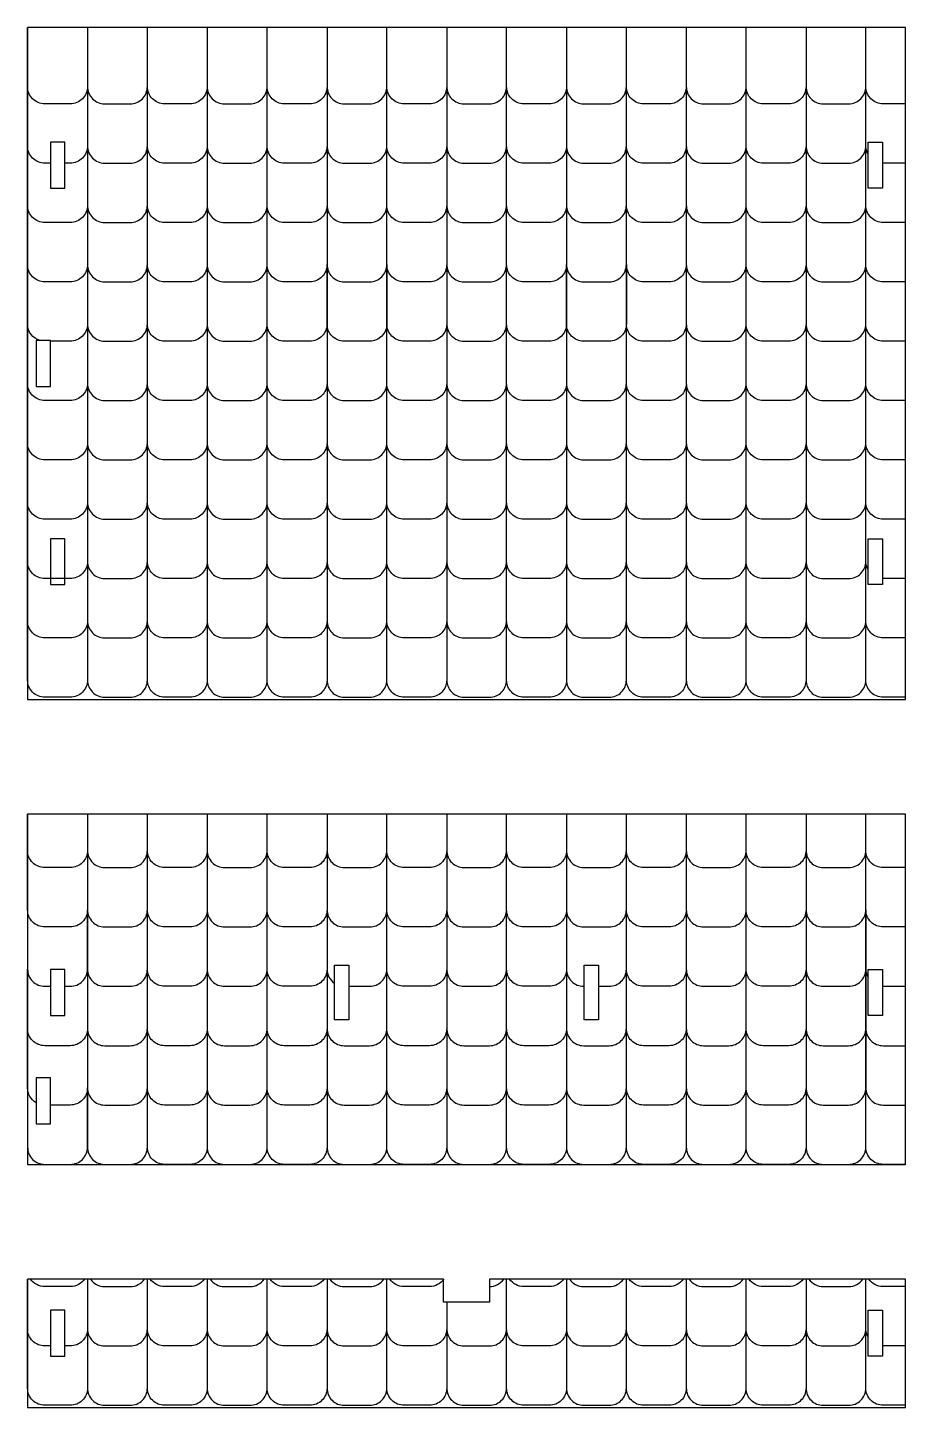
# Model space of a CAD drawing. Extents: x 54.9 to 151.6, y 1985.7 to 2067.1.
# Drawn here: x 118.84 to 134.14, y 2043.03 to 2067.09 of the extents above; entities that cross this region are included whole.
import ezdxf

# ---------------------------------------------------------------- set-up
doc = ezdxf.new("R2010")
doc.units = 0
doc.header["$MEASUREMENT"] = 0
doc.layers.add('LAYER1', color=18, linetype='CONTINUOUS')

msp = doc.modelspace()

# ---------------------------------------------------------------- linework, layer by layer
at = {"layer": 'LAYER1'}
for points in [[(119.879, 2067.091), (119.879, 2066.062, -0.414214), (119.579, 2065.762), (119.135, 2065.762, -0.414214), (118.835, 2066.062), (118.835, 2067.091)], [(119.879, 2067.091), (119.879, 2066.062, 0.414214), (120.179, 2065.762), (120.623, 2065.762, 0.414214), (120.923, 2066.062), (120.923, 2067.091)], [(121.966, 2067.091), (121.966, 2066.062, -0.414214), (121.666, 2065.762), (121.223, 2065.762, -0.414214), (120.923, 2066.062), (120.923, 2067.091)], [(121.966, 2067.091), (121.966, 2066.062, 0.414214), (122.266, 2065.762), (122.71, 2065.762, 0.414214), (123.01, 2066.062), (123.01, 2067.091)], [(124.054, 2067.091), (124.054, 2066.062, -0.414214), (123.754, 2065.762), (123.31, 2065.762, -0.414214), (123.01, 2066.062), (123.01, 2067.091)], [(124.054, 2067.091), (124.054, 2066.062, 0.414214), (124.354, 2065.762), (124.797, 2065.762, 0.414214), (125.097, 2066.062), (125.097, 2067.091)], [(126.141, 2067.091), (126.141, 2066.062, -0.414214), (125.841, 2065.762), (125.397, 2065.762, -0.414214), (125.097, 2066.062), (125.097, 2067.091)], [(126.141, 2067.091), (126.141, 2066.062, 0.414214), (126.441, 2065.762), (126.885, 2065.762, 0.414214), (127.185, 2066.062), (127.185, 2067.091)], [(128.228, 2067.091), (128.228, 2066.062, -0.414214), (127.928, 2065.762), (127.485, 2065.762, -0.414214), (127.185, 2066.062), (127.185, 2067.091)], [(128.228, 2067.091), (128.228, 2066.062, 0.414214), (128.528, 2065.762), (128.972, 2065.762, 0.414214), (129.272, 2066.062), (129.272, 2067.091)], [(130.316, 2067.091), (130.316, 2066.062, -0.414214), (130.016, 2065.762), (129.572, 2065.762, -0.414214), (129.272, 2066.062), (129.272, 2067.091)], [(130.316, 2067.091), (130.316, 2066.062, 0.414214), (130.616, 2065.762), (131.059, 2065.762, 0.414214), (131.359, 2066.062), (131.359, 2067.091)], [(132.403, 2067.091), (132.403, 2066.062, -0.414214), (132.103, 2065.762), (131.659, 2065.762, -0.414214), (131.359, 2066.062), (131.359, 2067.091)], [(132.403, 2067.091), (132.403, 2066.062, 0.414214), (132.703, 2065.762), (133.146, 2065.762, 0.414214), (133.446, 2066.062), (133.446, 2067.091)], [(134.135, 2065.762), (133.746, 2065.762, -0.414214), (133.446, 2066.062), (133.446, 2067.091)], [(119.235, 2064.727), (119.135, 2064.727, -0.414214), (118.835, 2065.027), (118.835, 2066.062)], [(119.879, 2066.062), (119.879, 2065.027, -0.414214), (119.579, 2064.727), (119.485, 2064.727)], [(119.879, 2066.062), (119.879, 2065.027, 0.414214), (120.179, 2064.727), (120.623, 2064.727, 0.414214), (120.923, 2065.027), (120.923, 2066.062)], [(121.966, 2066.062), (121.966, 2065.027, -0.414214), (121.666, 2064.727), (121.223, 2064.727, -0.414214), (120.923, 2065.027), (120.923, 2066.062)], [(121.966, 2066.062), (121.966, 2065.027, 0.414214), (122.266, 2064.727), (122.71, 2064.727, 0.414214), (123.01, 2065.027), (123.01, 2066.062)], [(124.054, 2066.062), (124.054, 2065.027, -0.414214), (123.754, 2064.727), (123.31, 2064.727, -0.414214), (123.01, 2065.027), (123.01, 2066.062)], [(124.054, 2066.062), (124.054, 2065.027, 0.414214), (124.354, 2064.727), (124.797, 2064.727, 0.414214), (125.097, 2065.027), (125.097, 2066.062)], [(126.141, 2066.062), (126.141, 2065.027, -0.414214), (125.841, 2064.727), (125.397, 2064.727, -0.414214), (125.097, 2065.027), (125.097, 2066.062)], [(126.141, 2066.062), (126.141, 2065.027, 0.414214), (126.441, 2064.727), (126.885, 2064.727, 0.414214), (127.185, 2065.027), (127.185, 2066.062)], [(128.228, 2066.062), (128.228, 2065.027, -0.414214), (127.928, 2064.727), (127.485, 2064.727, -0.414214), (127.185, 2065.027), (127.185, 2066.062)], [(128.228, 2066.062), (128.228, 2065.027, 0.414214), (128.528, 2064.727), (128.972, 2064.727, 0.414214), (129.272, 2065.027), (129.272, 2066.062)], [(130.316, 2066.062), (130.316, 2065.027, -0.414214), (130.016, 2064.727), (129.572, 2064.727, -0.414214), (129.272, 2065.027), (129.272, 2066.062)], [(130.316, 2066.062), (130.316, 2065.027, 0.414214), (130.616, 2064.727), (131.059, 2064.727, 0.414214), (131.359, 2065.027), (131.359, 2066.062)], [(132.403, 2066.062), (132.403, 2065.027, -0.414214), (132.103, 2064.727), (131.659, 2064.727, -0.414214), (131.359, 2065.027), (131.359, 2066.062)], [(132.403, 2066.062), (132.403, 2065.027, 0.414214), (132.703, 2064.727), (133.146, 2064.727, 0.414214), (133.446, 2065.027), (133.446, 2066.062)], [(133.485, 2064.879, -0.129526), (133.446, 2065.027), (133.446, 2066.062)], [(119.879, 2065.027), (119.879, 2063.992, -0.414214), (119.579, 2063.692), (119.135, 2063.692, -0.414214), (118.835, 2063.992), (118.835, 2065.027)], [(119.879, 2065.027), (119.879, 2063.992, 0.414214), (120.179, 2063.692), (120.623, 2063.692, 0.414214), (120.923, 2063.992), (120.923, 2065.027)], [(121.966, 2065.027), (121.966, 2063.992, -0.414214), (121.666, 2063.692), (121.223, 2063.692, -0.414214), (120.923, 2063.992), (120.923, 2065.027)], [(121.966, 2065.027), (121.966, 2063.992, 0.414214), (122.266, 2063.692), (122.71, 2063.692, 0.414214), (123.01, 2063.992), (123.01, 2065.027)], [(124.054, 2065.027), (124.054, 2063.992, -0.414214), (123.754, 2063.692), (123.31, 2063.692, -0.414214), (123.01, 2063.992), (123.01, 2065.027)], [(124.054, 2065.027), (124.054, 2063.992, 0.414214), (124.354, 2063.692), (124.797, 2063.692, 0.414214), (125.097, 2063.992), (125.097, 2065.027)], [(126.141, 2065.027), (126.141, 2063.992, -0.414214), (125.841, 2063.692), (125.397, 2063.692, -0.414214), (125.097, 2063.992), (125.097, 2065.027)], [(126.141, 2065.027), (126.141, 2063.992, 0.414214), (126.441, 2063.692), (126.885, 2063.692, 0.414214), (127.185, 2063.992), (127.185, 2065.027)], [(128.228, 2065.027), (128.228, 2063.992, -0.414214), (127.928, 2063.692), (127.485, 2063.692, -0.414214), (127.185, 2063.992), (127.185, 2065.027)], [(128.228, 2065.027), (128.228, 2063.992, 0.414214), (128.528, 2063.692), (128.972, 2063.692, 0.414214), (129.272, 2063.992), (129.272, 2065.027)], [(130.316, 2065.027), (130.316, 2063.992, -0.414214), (130.016, 2063.692), (129.572, 2063.692, -0.414214), (129.272, 2063.992), (129.272, 2065.027)], [(130.316, 2065.027), (130.316, 2063.992, 0.414214), (130.616, 2063.692), (131.059, 2063.692, 0.414214), (131.359, 2063.992), (131.359, 2065.027)], [(132.403, 2065.027), (132.403, 2063.992, -0.414214), (132.103, 2063.692), (131.659, 2063.692, -0.414214), (131.359, 2063.992), (131.359, 2065.027)], [(132.403, 2065.027), (132.403, 2063.992, 0.414214), (132.703, 2063.692), (133.146, 2063.692, 0.414214), (133.446, 2063.992), (133.446, 2065.027)], [(134.135, 2063.692), (133.746, 2063.692, -0.414214), (133.446, 2063.992), (133.446, 2065.027)], [(134.135, 2064.727), (133.746, 2064.727, -0.009213), (133.735, 2064.727)], [(119.879, 2063.992), (119.879, 2062.957, -0.414214), (119.579, 2062.657), (119.135, 2062.657, -0.414214), (118.835, 2062.957), (118.835, 2063.992)], [(119.879, 2063.992), (119.879, 2062.957, 0.414214), (120.179, 2062.657), (120.623, 2062.657, 0.414214), (120.923, 2062.957), (120.923, 2063.992)], [(121.966, 2063.992), (121.966, 2062.957, -0.414214), (121.666, 2062.657), (121.223, 2062.657, -0.414214), (120.923, 2062.957), (120.923, 2063.992)], [(121.966, 2063.992), (121.966, 2062.957, 0.414214), (122.266, 2062.657), (122.71, 2062.657, 0.414214), (123.01, 2062.957), (123.01, 2063.992)], [(124.054, 2063.992), (124.054, 2062.957, -0.414214), (123.754, 2062.657), (123.31, 2062.657, -0.414214), (123.01, 2062.957), (123.01, 2063.992)], [(124.054, 2063.992), (124.054, 2062.957, 0.414214), (124.354, 2062.657), (124.797, 2062.657, 0.414214), (125.097, 2062.957), (125.097, 2063.992)], [(126.141, 2063.992), (126.141, 2062.957, -0.414214), (125.841, 2062.657), (125.397, 2062.657, -0.414214), (125.097, 2062.957), (125.097, 2063.992)], [(126.141, 2063.992), (126.141, 2062.957, 0.414214), (126.441, 2062.657), (126.885, 2062.657, 0.414214), (127.185, 2062.957), (127.185, 2063.992)], [(128.228, 2063.992), (128.228, 2062.957, -0.414214), (127.928, 2062.657), (127.485, 2062.657, -0.414214), (127.185, 2062.957), (127.185, 2063.992)], [(128.228, 2063.992), (128.228, 2062.957, 0.414214), (128.528, 2062.657), (128.972, 2062.657, 0.414214), (129.272, 2062.957), (129.272, 2063.992)], [(130.316, 2063.992), (130.316, 2062.957, -0.414214), (130.016, 2062.657), (129.572, 2062.657, -0.414214), (129.272, 2062.957), (129.272, 2063.992)], [(130.316, 2063.992), (130.316, 2062.957, 0.414214), (130.616, 2062.657), (131.059, 2062.657, 0.414214), (131.359, 2062.957), (131.359, 2063.992)], [(132.403, 2063.992), (132.403, 2062.957, -0.414214), (132.103, 2062.657), (131.659, 2062.657, -0.414214), (131.359, 2062.957), (131.359, 2063.992)], [(132.403, 2063.992), (132.403, 2062.957, 0.414214), (132.703, 2062.657), (133.146, 2062.657, 0.414214), (133.446, 2062.957), (133.446, 2063.992)], [(134.135, 2062.657), (133.746, 2062.657, -0.414214), (133.446, 2062.957), (133.446, 2063.992)], [(119.053, 2061.633, -0.335351), (118.835, 2061.922), (118.835, 2062.957)], [(119.879, 2062.957), (119.879, 2061.922, -0.414214), (119.579, 2061.622), (119.235, 2061.622)], [(119.879, 2062.957), (119.879, 2061.922, 0.414214), (120.179, 2061.622), (120.623, 2061.622, 0.414214), (120.923, 2061.922), (120.923, 2062.957)], [(121.966, 2062.957), (121.966, 2061.922, -0.414214), (121.666, 2061.622), (121.223, 2061.622, -0.414214), (120.923, 2061.922), (120.923, 2062.957)], [(121.966, 2062.957), (121.966, 2061.922, 0.414214), (122.266, 2061.622), (122.71, 2061.622, 0.414214), (123.01, 2061.922), (123.01, 2062.957)], [(124.054, 2062.957), (124.054, 2061.922, -0.414214), (123.754, 2061.622), (123.31, 2061.622, -0.414214), (123.01, 2061.922), (123.01, 2062.957)], [(125.097, 2062.957), (125.097, 2061.922, -0.414214), (124.797, 2061.622), (124.354, 2061.622, -0.414214), (124.054, 2061.922), (124.054, 2062.957)], [(126.141, 2062.957), (126.141, 2061.922, -0.414214), (125.841, 2061.622), (125.397, 2061.622, -0.414214), (125.097, 2061.922), (125.097, 2062.957)], [(126.141, 2062.957), (126.141, 2061.922, 0.414214), (126.441, 2061.622), (126.885, 2061.622, 0.414214), (127.185, 2061.922), (127.185, 2062.957)], [(128.228, 2062.957), (128.228, 2061.922, -0.414214), (127.928, 2061.622), (127.485, 2061.622, -0.414214), (127.185, 2061.922), (127.185, 2062.957)], [(129.272, 2062.957), (129.272, 2061.922, -0.414214), (128.972, 2061.622), (128.528, 2061.622, -0.414214), (128.228, 2061.922), (128.228, 2062.957)], [(130.316, 2062.957), (130.316, 2061.922, -0.414214), (130.016, 2061.622), (129.572, 2061.622, -0.414214), (129.272, 2061.922), (129.272, 2062.957)], [(130.316, 2062.957), (130.316, 2061.922, 0.414214), (130.616, 2061.622), (131.059, 2061.622, 0.414214), (131.359, 2061.922), (131.359, 2062.957)], [(132.403, 2062.957), (132.403, 2061.922, -0.414214), (132.103, 2061.622), (131.659, 2061.622, -0.414214), (131.359, 2061.922), (131.359, 2062.957)], [(132.403, 2062.957), (132.403, 2061.922, 0.414214), (132.703, 2061.622), (133.146, 2061.622, 0.414214), (133.446, 2061.922), (133.446, 2062.957)], [(134.135, 2061.622), (133.746, 2061.622, -0.414214), (133.446, 2061.922), (133.446, 2062.957)], [(119.879, 2061.922), (119.879, 2060.887, -0.414214), (119.579, 2060.587), (119.135, 2060.587, -0.414214), (118.835, 2060.887), (118.835, 2061.922)], [(119.879, 2061.922), (119.879, 2060.887, 0.414214), (120.179, 2060.587), (120.623, 2060.587, 0.414214), (120.923, 2060.887), (120.923, 2061.922)], [(121.966, 2061.922), (121.966, 2060.887, -0.414214), (121.666, 2060.587), (121.223, 2060.587, -0.414214), (120.923, 2060.887), (120.923, 2061.922)], [(121.966, 2061.922), (121.966, 2060.887, 0.414214), (122.266, 2060.587), (122.71, 2060.587, 0.414214), (123.01, 2060.887), (123.01, 2061.922)], [(124.054, 2061.922), (124.054, 2060.887, -0.414214), (123.754, 2060.587), (123.31, 2060.587, -0.414214), (123.01, 2060.887), (123.01, 2061.922)], [(124.054, 2061.922), (124.054, 2060.887, 0.414214), (124.354, 2060.587), (124.797, 2060.587, 0.414214), (125.097, 2060.887), (125.097, 2061.922)], [(126.141, 2061.922), (126.141, 2060.887, -0.414214), (125.841, 2060.587), (125.397, 2060.587, -0.414214), (125.097, 2060.887), (125.097, 2061.922)], [(126.141, 2061.922), (126.141, 2060.887, 0.414214), (126.441, 2060.587), (126.885, 2060.587, 0.414214), (127.185, 2060.887), (127.185, 2061.922)], [(128.228, 2061.922), (128.228, 2060.887, -0.414214), (127.928, 2060.587), (127.485, 2060.587, -0.414214), (127.185, 2060.887), (127.185, 2061.922)], [(128.228, 2061.922), (128.228, 2060.887, 0.414214), (128.528, 2060.587), (128.972, 2060.587, 0.414214), (129.272, 2060.887), (129.272, 2061.922)], [(130.316, 2061.922), (130.316, 2060.887, -0.414214), (130.016, 2060.587), (129.572, 2060.587, -0.414214), (129.272, 2060.887), (129.272, 2061.922)], [(130.316, 2061.922), (130.316, 2060.887, 0.414214), (130.616, 2060.587), (131.059, 2060.587, 0.414214), (131.359, 2060.887), (131.359, 2061.922)], [(132.403, 2061.922), (132.403, 2060.887, -0.414214), (132.103, 2060.587), (131.659, 2060.587, -0.414214), (131.359, 2060.887), (131.359, 2061.922)], [(132.403, 2061.922), (132.403, 2060.887, 0.414214), (132.703, 2060.587), (133.146, 2060.587, 0.414214), (133.446, 2060.887), (133.446, 2061.922)], [(134.135, 2060.587), (133.746, 2060.587, -0.414214), (133.446, 2060.887), (133.446, 2061.922)], [(119.879, 2060.887), (119.879, 2059.852, -0.414214), (119.579, 2059.552), (119.135, 2059.552, -0.414214), (118.835, 2059.852), (118.835, 2060.887)], [(119.879, 2060.887), (119.879, 2059.852, 0.414214), (120.179, 2059.552), (120.623, 2059.552, 0.414214), (120.923, 2059.852), (120.923, 2060.887)], [(121.966, 2060.887), (121.966, 2059.852, -0.414214), (121.666, 2059.552), (121.223, 2059.552, -0.414214), (120.923, 2059.852), (120.923, 2060.887)], [(121.966, 2060.887), (121.966, 2059.852, 0.414214), (122.266, 2059.552), (122.71, 2059.552, 0.414214), (123.01, 2059.852), (123.01, 2060.887)], [(124.054, 2060.887), (124.054, 2059.852, -0.414214), (123.754, 2059.552), (123.31, 2059.552, -0.414214), (123.01, 2059.852), (123.01, 2060.887)], [(124.054, 2060.887), (124.054, 2059.852, 0.414214), (124.354, 2059.552), (124.797, 2059.552, 0.414214), (125.097, 2059.852), (125.097, 2060.887)], [(126.141, 2060.887), (126.141, 2059.852, -0.414214), (125.841, 2059.552), (125.397, 2059.552, -0.414214), (125.097, 2059.852), (125.097, 2060.887)], [(126.141, 2060.887), (126.141, 2059.852, 0.414214), (126.441, 2059.552), (126.885, 2059.552, 0.414214), (127.185, 2059.852), (127.185, 2060.887)], [(128.228, 2060.887), (128.228, 2059.852, -0.414214), (127.928, 2059.552), (127.485, 2059.552, -0.414214), (127.185, 2059.852), (127.185, 2060.887)], [(128.228, 2060.887), (128.228, 2059.852, 0.414214), (128.528, 2059.552), (128.972, 2059.552, 0.414214), (129.272, 2059.852), (129.272, 2060.887)], [(130.316, 2060.887), (130.316, 2059.852, -0.414214), (130.016, 2059.552), (129.572, 2059.552, -0.414214), (129.272, 2059.852), (129.272, 2060.887)], [(130.316, 2060.887), (130.316, 2059.852, 0.414214), (130.616, 2059.552), (131.059, 2059.552, 0.414214), (131.359, 2059.852), (131.359, 2060.887)], [(132.403, 2060.887), (132.403, 2059.852, -0.414214), (132.103, 2059.552), (131.659, 2059.552, -0.414214), (131.359, 2059.852), (131.359, 2060.887)], [(132.403, 2060.887), (132.403, 2059.852, 0.414214), (132.703, 2059.552), (133.146, 2059.552, 0.414214), (133.446, 2059.852), (133.446, 2060.887)], [(134.135, 2059.552), (133.746, 2059.552, -0.414214), (133.446, 2059.852), (133.446, 2060.887)], [(119.879, 2059.852), (119.879, 2058.817, -0.414214), (119.579, 2058.517), (119.135, 2058.517, -0.414214), (118.835, 2058.817), (118.835, 2059.852)], [(119.879, 2059.852), (119.879, 2058.817, 0.414214), (120.179, 2058.517), (120.623, 2058.517, 0.414214), (120.923, 2058.817), (120.923, 2059.852)], [(121.966, 2059.852), (121.966, 2058.817, -0.414214), (121.666, 2058.517), (121.223, 2058.517, -0.414214), (120.923, 2058.817), (120.923, 2059.852)], [(121.966, 2059.852), (121.966, 2058.817, 0.414214), (122.266, 2058.517), (122.71, 2058.517, 0.414214), (123.01, 2058.817), (123.01, 2059.852)], [(124.054, 2059.852), (124.054, 2058.817, -0.414214), (123.754, 2058.517), (123.31, 2058.517, -0.414214), (123.01, 2058.817), (123.01, 2059.852)], [(124.054, 2059.852), (124.054, 2058.817, 0.414214), (124.354, 2058.517), (124.797, 2058.517, 0.414214), (125.097, 2058.817), (125.097, 2059.852)], [(126.141, 2059.852), (126.141, 2058.817, -0.414214), (125.841, 2058.517), (125.397, 2058.517, -0.414214), (125.097, 2058.817), (125.097, 2059.852)], [(126.141, 2059.852), (126.141, 2058.817, 0.414214), (126.441, 2058.517), (126.885, 2058.517, 0.414214), (127.185, 2058.817), (127.185, 2059.852)], [(128.228, 2059.852), (128.228, 2058.817, -0.414214), (127.928, 2058.517), (127.485, 2058.517, -0.414214), (127.185, 2058.817), (127.185, 2059.852)], [(128.228, 2059.852), (128.228, 2058.817, 0.414214), (128.528, 2058.517), (128.972, 2058.517, 0.414214), (129.272, 2058.817), (129.272, 2059.852)], [(130.316, 2059.852), (130.316, 2058.817, -0.414214), (130.016, 2058.517), (129.572, 2058.517, -0.414214), (129.272, 2058.817), (129.272, 2059.852)], [(130.316, 2059.852), (130.316, 2058.817, 0.414214), (130.616, 2058.517), (131.059, 2058.517, 0.414214), (131.359, 2058.817), (131.359, 2059.852)], [(132.403, 2059.852), (132.403, 2058.817, -0.414214), (132.103, 2058.517), (131.659, 2058.517, -0.414214), (131.359, 2058.817), (131.359, 2059.852)], [(132.403, 2059.852), (132.403, 2058.817, 0.414214), (132.703, 2058.517), (133.146, 2058.517, 0.414214), (133.446, 2058.817), (133.446, 2059.852)], [(134.135, 2058.517), (133.746, 2058.517, -0.414214), (133.446, 2058.817), (133.446, 2059.852)], [(119.879, 2058.817), (119.879, 2057.782, -0.414214), (119.579, 2057.482), (119.135, 2057.482, -0.414214), (118.835, 2057.782), (118.835, 2058.817)], [(119.879, 2058.817), (119.879, 2057.782, 0.414214), (120.179, 2057.482), (120.623, 2057.482, 0.414214), (120.923, 2057.782), (120.923, 2058.817)], [(121.966, 2058.817), (121.966, 2057.782, -0.414214), (121.666, 2057.482), (121.223, 2057.482, -0.414214), (120.923, 2057.782), (120.923, 2058.817)], [(121.966, 2058.817), (121.966, 2057.782, 0.414214), (122.266, 2057.482), (122.71, 2057.482, 0.414214), (123.01, 2057.782), (123.01, 2058.817)], [(124.054, 2058.817), (124.054, 2057.782, -0.414214), (123.754, 2057.482), (123.31, 2057.482, -0.414214), (123.01, 2057.782), (123.01, 2058.817)], [(124.054, 2058.817), (124.054, 2057.782, 0.414214), (124.354, 2057.482), (124.797, 2057.482, 0.414214), (125.097, 2057.782), (125.097, 2058.817)], [(126.141, 2058.817), (126.141, 2057.782, -0.414214), (125.841, 2057.482), (125.397, 2057.482, -0.414214), (125.097, 2057.782), (125.097, 2058.817)], [(126.141, 2058.817), (126.141, 2057.782, 0.414214), (126.441, 2057.482), (126.885, 2057.482, 0.414214), (127.185, 2057.782), (127.185, 2058.817)], [(128.228, 2058.817), (128.228, 2057.782, -0.414214), (127.928, 2057.482), (127.485, 2057.482, -0.414214), (127.185, 2057.782), (127.185, 2058.817)], [(128.228, 2058.817), (128.228, 2057.782, 0.414214), (128.528, 2057.482), (128.972, 2057.482, 0.414214), (129.272, 2057.782), (129.272, 2058.817)], [(130.316, 2058.817), (130.316, 2057.782, -0.414214), (130.016, 2057.482), (129.572, 2057.482, -0.414214), (129.272, 2057.782), (129.272, 2058.817)], [(130.316, 2058.817), (130.316, 2057.782, 0.414214), (130.616, 2057.482), (131.059, 2057.482, 0.414214), (131.359, 2057.782), (131.359, 2058.817)], [(132.403, 2058.817), (132.403, 2057.782, -0.414214), (132.103, 2057.482), (131.659, 2057.482, -0.414214), (131.359, 2057.782), (131.359, 2058.817)], [(132.403, 2058.817), (132.403, 2057.782, 0.414214), (132.703, 2057.482), (133.146, 2057.482, 0.414214), (133.446, 2057.782), (133.446, 2058.817)], [(133.485, 2057.634, -0.129526), (133.446, 2057.782), (133.446, 2058.817)], [(119.879, 2057.782), (119.879, 2056.747, -0.414214), (119.579, 2056.447), (119.135, 2056.447, -0.414214), (118.835, 2056.747), (118.835, 2057.782)], [(119.879, 2057.782), (119.879, 2056.747, 0.414214), (120.179, 2056.447), (120.623, 2056.447, 0.414214), (120.923, 2056.747), (120.923, 2057.782)], [(121.966, 2057.782), (121.966, 2056.747, -0.414214), (121.666, 2056.447), (121.223, 2056.447, -0.414214), (120.923, 2056.747), (120.923, 2057.782)], [(121.966, 2057.782), (121.966, 2056.747, 0.414214), (122.266, 2056.447), (122.71, 2056.447, 0.414214), (123.01, 2056.747), (123.01, 2057.782)], [(124.054, 2057.782), (124.054, 2056.747, -0.414214), (123.754, 2056.447), (123.31, 2056.447, -0.414214), (123.01, 2056.747), (123.01, 2057.782)], [(124.054, 2057.782), (124.054, 2056.747, 0.414214), (124.354, 2056.447), (124.797, 2056.447, 0.414214), (125.097, 2056.747), (125.097, 2057.782)], [(126.141, 2057.782), (126.141, 2056.747, -0.414214), (125.841, 2056.447), (125.397, 2056.447, -0.414214), (125.097, 2056.747), (125.097, 2057.782)], [(126.141, 2057.782), (126.141, 2056.747, 0.414214), (126.441, 2056.447), (126.885, 2056.447, 0.414214), (127.185, 2056.747), (127.185, 2057.782)], [(128.228, 2057.782), (128.228, 2056.747, -0.414214), (127.928, 2056.447), (127.485, 2056.447, -0.414214), (127.185, 2056.747), (127.185, 2057.782)], [(128.228, 2057.782), (128.228, 2056.747, 0.414214), (128.528, 2056.447), (128.972, 2056.447, 0.414214), (129.272, 2056.747), (129.272, 2057.782)], [(130.316, 2057.782), (130.316, 2056.747, -0.414214), (130.016, 2056.447), (129.572, 2056.447, -0.414214), (129.272, 2056.747), (129.272, 2057.782)], [(130.316, 2057.782), (130.316, 2056.747, 0.414214), (130.616, 2056.447), (131.059, 2056.447, 0.414214), (131.359, 2056.747), (131.359, 2057.782)], [(132.403, 2057.782), (132.403, 2056.747, -0.414214), (132.103, 2056.447), (131.659, 2056.447, -0.414214), (131.359, 2056.747), (131.359, 2057.782)], [(132.403, 2057.782), (132.403, 2056.747, 0.414214), (132.703, 2056.447), (133.146, 2056.447, 0.414214), (133.446, 2056.747), (133.446, 2057.782)], [(134.135, 2056.447), (133.746, 2056.447, -0.414214), (133.446, 2056.747), (133.446, 2057.782)], [(134.135, 2057.482), (133.746, 2057.482, -0.009213), (133.735, 2057.482)], [(119.879, 2056.747), (119.879, 2055.712, -0.414214), (119.579, 2055.412), (119.135, 2055.412, -0.414214), (118.835, 2055.712), (118.835, 2056.747)], [(119.879, 2056.747), (119.879, 2055.712, 0.414214), (120.179, 2055.412), (120.623, 2055.412, 0.414214), (120.923, 2055.712), (120.923, 2056.747)], [(121.966, 2056.747), (121.966, 2055.712, -0.414214), (121.666, 2055.412), (121.223, 2055.412, -0.414214), (120.923, 2055.712), (120.923, 2056.747)], [(121.966, 2056.747), (121.966, 2055.712, 0.414214), (122.266, 2055.412), (122.71, 2055.412, 0.414214), (123.01, 2055.712), (123.01, 2056.747)], [(124.054, 2056.747), (124.054, 2055.712, -0.414214), (123.754, 2055.412), (123.31, 2055.412, -0.414214), (123.01, 2055.712), (123.01, 2056.747)], [(124.054, 2056.747), (124.054, 2055.712, 0.414214), (124.354, 2055.412), (124.797, 2055.412, 0.414214), (125.097, 2055.712), (125.097, 2056.747)], [(126.141, 2056.747), (126.141, 2055.712, -0.414214), (125.841, 2055.412), (125.397, 2055.412, -0.414214), (125.097, 2055.712), (125.097, 2056.747)], [(126.141, 2056.747), (126.141, 2055.712, 0.414214), (126.441, 2055.412), (126.885, 2055.412, 0.414214), (127.185, 2055.712), (127.185, 2056.747)], [(128.228, 2056.747), (128.228, 2055.712, -0.414214), (127.928, 2055.412), (127.485, 2055.412, -0.414214), (127.185, 2055.712), (127.185, 2056.747)], [(128.228, 2056.747), (128.228, 2055.712, 0.414214), (128.528, 2055.412), (128.972, 2055.412, 0.414214), (129.272, 2055.712), (129.272, 2056.747)], [(130.316, 2056.747), (130.316, 2055.712, -0.414214), (130.016, 2055.412), (129.572, 2055.412, -0.414214), (129.272, 2055.712), (129.272, 2056.747)], [(130.316, 2056.747), (130.316, 2055.712, 0.414214), (130.616, 2055.412), (131.059, 2055.412, 0.414214), (131.359, 2055.712), (131.359, 2056.747)], [(132.403, 2056.747), (132.403, 2055.712, -0.414214), (132.103, 2055.412), (131.659, 2055.412, -0.414214), (131.359, 2055.712), (131.359, 2056.747)], [(132.403, 2056.747), (132.403, 2055.712, 0.414214), (132.703, 2055.412), (133.146, 2055.412, 0.414214), (133.446, 2055.712), (133.446, 2056.747)], [(134.135, 2055.412), (133.746, 2055.412, -0.414214), (133.446, 2055.712), (133.446, 2056.747)], [(119.879, 2053.376), (119.879, 2052.741, -0.414214), (119.579, 2052.441), (119.135, 2052.441, -0.414214), (118.835, 2052.741), (118.835, 2053.376)], [(119.879, 2053.376), (119.879, 2052.741, 0.414214), (120.179, 2052.441), (120.623, 2052.441, 0.414214), (120.923, 2052.741), (120.923, 2053.376)], [(121.966, 2053.376), (121.966, 2052.741, -0.414214), (121.666, 2052.441), (121.223, 2052.441, -0.414214), (120.923, 2052.741), (120.923, 2053.376)], [(121.966, 2053.376), (121.966, 2052.741, 0.414214), (122.266, 2052.441), (122.71, 2052.441, 0.414214), (123.01, 2052.741), (123.01, 2053.376)], [(124.054, 2053.376), (124.054, 2052.741, -0.414214), (123.754, 2052.441), (123.31, 2052.441, -0.414214), (123.01, 2052.741), (123.01, 2053.376)], [(124.054, 2053.376), (124.054, 2052.741, 0.414214), (124.354, 2052.441), (124.797, 2052.441, 0.414214), (125.097, 2052.741), (125.097, 2053.376)], [(126.141, 2053.376), (126.141, 2052.741, -0.414214), (125.841, 2052.441), (125.397, 2052.441, -0.414214), (125.097, 2052.741), (125.097, 2053.376)], [(126.141, 2053.376), (126.141, 2052.741, 0.414214), (126.441, 2052.441), (126.885, 2052.441, 0.414214), (127.185, 2052.741), (127.185, 2053.376)], [(128.228, 2053.376), (128.228, 2052.741, -0.414214), (127.928, 2052.441), (127.485, 2052.441, -0.414214), (127.185, 2052.741), (127.185, 2053.376)], [(128.228, 2053.376), (128.228, 2052.741, 0.414214), (128.528, 2052.441), (128.972, 2052.441, 0.414214), (129.272, 2052.741), (129.272, 2053.376)], [(130.316, 2053.376), (130.316, 2052.741, -0.414214), (130.016, 2052.441), (129.572, 2052.441, -0.414214), (129.272, 2052.741), (129.272, 2053.376)], [(130.316, 2053.376), (130.316, 2052.741, 0.414214), (130.616, 2052.441), (131.059, 2052.441, 0.414214), (131.359, 2052.741), (131.359, 2053.376)], [(132.403, 2053.376), (132.403, 2052.741, -0.414214), (132.103, 2052.441), (131.659, 2052.441, -0.414214), (131.359, 2052.741), (131.359, 2053.376)], [(132.403, 2053.376), (132.403, 2052.741, 0.414214), (132.703, 2052.441), (133.146, 2052.441, 0.414214), (133.446, 2052.741), (133.446, 2053.376)], [(134.135, 2052.441), (133.746, 2052.441, -0.414214), (133.446, 2052.741), (133.446, 2053.376)], [(119.879, 2052.735), (119.879, 2051.706, -0.414214), (119.579, 2051.406), (119.135, 2051.406, -0.414214), (118.835, 2051.706), (118.835, 2052.735)], [(119.879, 2052.735), (119.879, 2051.706, 0.414214), (120.179, 2051.406), (120.623, 2051.406, 0.414214), (120.923, 2051.706), (120.923, 2052.735)], [(121.966, 2052.735), (121.966, 2051.706, -0.414214), (121.666, 2051.406), (121.223, 2051.406, -0.414214), (120.923, 2051.706), (120.923, 2052.735)], [(121.966, 2052.735), (121.966, 2051.706, 0.414214), (122.266, 2051.406), (122.71, 2051.406, 0.414214), (123.01, 2051.706), (123.01, 2052.735)], [(124.054, 2052.735), (124.054, 2051.706, -0.414214), (123.754, 2051.406), (123.31, 2051.406, -0.414214), (123.01, 2051.706), (123.01, 2052.735)], [(124.054, 2052.735), (124.054, 2051.706, 0.414214), (124.354, 2051.406), (124.797, 2051.406, 0.414214), (125.097, 2051.706), (125.097, 2052.735)], [(126.141, 2052.735), (126.141, 2051.706, -0.414214), (125.841, 2051.406), (125.397, 2051.406, -0.414214), (125.097, 2051.706), (125.097, 2052.735)], [(126.141, 2052.735), (126.141, 2051.706, 0.414214), (126.441, 2051.406), (126.885, 2051.406, 0.414214), (127.185, 2051.706), (127.185, 2052.735)], [(128.228, 2052.735), (128.228, 2051.706, -0.414214), (127.928, 2051.406), (127.485, 2051.406, -0.414214), (127.185, 2051.706), (127.185, 2052.735)], [(128.228, 2052.735), (128.228, 2051.706, 0.414214), (128.528, 2051.406), (128.972, 2051.406, 0.414214), (129.272, 2051.706), (129.272, 2052.735)], [(130.316, 2052.735), (130.316, 2051.706, -0.414214), (130.016, 2051.406), (129.572, 2051.406, -0.414214), (129.272, 2051.706), (129.272, 2052.735)], [(130.316, 2052.735), (130.316, 2051.706, 0.414214), (130.616, 2051.406), (131.059, 2051.406, 0.414214), (131.359, 2051.706), (131.359, 2052.735)], [(132.403, 2052.735), (132.403, 2051.706, -0.414214), (132.103, 2051.406), (131.659, 2051.406, -0.414214), (131.359, 2051.706), (131.359, 2052.735)], [(132.403, 2052.735), (132.403, 2051.706, 0.414214), (132.703, 2051.406), (133.146, 2051.406, 0.414214), (133.446, 2051.706), (133.446, 2052.735)], [(134.135, 2051.406), (133.746, 2051.406, -0.414214), (133.446, 2051.706), (133.446, 2052.735)], [(118.835, 2051.706), (118.835, 2050.671, 0.414214), (119.135, 2050.371), (119.235, 2050.371)], [(119.485, 2050.371), (119.579, 2050.371, 0.414214), (119.879, 2050.671), (119.879, 2051.706)], [(119.879, 2051.706), (119.879, 2050.671, 0.414214), (120.179, 2050.371), (120.623, 2050.371, 0.414214), (120.923, 2050.671), (120.923, 2051.706)], [(121.966, 2051.706), (121.966, 2050.671, -0.414214), (121.666, 2050.371), (121.223, 2050.371, -0.414214), (120.923, 2050.671), (120.923, 2051.706)], [(121.966, 2051.706), (121.966, 2050.671, 0.414214), (122.266, 2050.371), (122.71, 2050.371, 0.414214), (123.01, 2050.671), (123.01, 2051.706)], [(124.054, 2051.706), (124.054, 2050.671, -0.414214), (123.754, 2050.371), (123.31, 2050.371, -0.414214), (123.01, 2050.671), (123.01, 2051.706)], [(124.054, 2051.706), (124.054, 2050.671, 0.24882), (124.185, 2050.423)], [(124.435, 2050.371), (124.797, 2050.371, 0.414214), (125.097, 2050.671), (125.097, 2051.706)], [(126.141, 2051.706), (126.141, 2050.671, -0.414214), (125.841, 2050.371), (125.397, 2050.371, -0.414214), (125.097, 2050.671), (125.097, 2051.706)], [(126.141, 2051.706), (126.141, 2050.671, 0.414214), (126.441, 2050.371), (126.885, 2050.371, 0.414214), (127.185, 2050.671), (127.185, 2051.706)], [(128.228, 2051.706), (128.228, 2050.671, -0.414214), (127.928, 2050.371), (127.485, 2050.371, -0.414214), (127.185, 2050.671), (127.185, 2051.706)], [(128.228, 2051.706), (128.228, 2050.671, 0.414214), (128.528, 2050.371), (128.535, 2050.371)], [(128.785, 2050.371), (128.972, 2050.371, 0.414214), (129.272, 2050.671), (129.272, 2051.706)], [(130.316, 2051.706), (130.316, 2050.671, -0.414214), (130.016, 2050.371), (129.572, 2050.371, -0.414214), (129.272, 2050.671), (129.272, 2051.706)], [(130.316, 2051.706), (130.316, 2050.671, 0.414214), (130.616, 2050.371), (131.059, 2050.371, 0.414214), (131.359, 2050.671), (131.359, 2051.706)], [(132.403, 2051.706), (132.403, 2050.671, -0.414214), (132.103, 2050.371), (131.659, 2050.371, -0.414214), (131.359, 2050.671), (131.359, 2051.706)], [(132.403, 2051.706), (132.403, 2050.671, 0.414214), (132.703, 2050.371), (133.146, 2050.371, 0.414214), (133.446, 2050.671), (133.446, 2051.706)], [(133.446, 2051.706), (133.446, 2050.671, 0.129526), (133.485, 2050.523)], [(119.879, 2050.671), (119.879, 2049.636, -0.414214), (119.579, 2049.336), (119.135, 2049.336, -0.414214), (118.835, 2049.636), (118.835, 2050.671)], [(119.879, 2050.671), (119.879, 2049.636, 0.414214), (120.179, 2049.336), (120.623, 2049.336, 0.414214), (120.923, 2049.636), (120.923, 2050.671)], [(121.966, 2050.671), (121.966, 2049.636, -0.414214), (121.666, 2049.336), (121.223, 2049.336, -0.414214), (120.923, 2049.636), (120.923, 2050.671)], [(121.966, 2050.671), (121.966, 2049.636, 0.414214), (122.266, 2049.336), (122.71, 2049.336, 0.414214), (123.01, 2049.636), (123.01, 2050.671)], [(124.054, 2050.671), (124.054, 2049.636, -0.414214), (123.754, 2049.336), (123.31, 2049.336, -0.414214), (123.01, 2049.636), (123.01, 2050.671)], [(124.054, 2050.671), (124.054, 2049.636, 0.414214), (124.354, 2049.336), (124.797, 2049.336, 0.414214), (125.097, 2049.636), (125.097, 2050.671)], [(126.141, 2050.671), (126.141, 2049.636, -0.414214), (125.841, 2049.336), (125.397, 2049.336, -0.414214), (125.097, 2049.636), (125.097, 2050.671)], [(126.141, 2050.671), (126.141, 2049.636, 0.414214), (126.441, 2049.336), (126.885, 2049.336, 0.414214), (127.185, 2049.636), (127.185, 2050.671)], [(128.228, 2050.671), (128.228, 2049.636, -0.414214), (127.928, 2049.336), (127.485, 2049.336, -0.414214), (127.185, 2049.636), (127.185, 2050.671)], [(128.228, 2050.671), (128.228, 2049.636, 0.414214), (128.528, 2049.336), (128.972, 2049.336, 0.414214), (129.272, 2049.636), (129.272, 2050.671)], [(130.316, 2050.671), (130.316, 2049.636, -0.414214), (130.016, 2049.336), (129.572, 2049.336, -0.414214), (129.272, 2049.636), (129.272, 2050.671)], [(130.316, 2050.671), (130.316, 2049.636, 0.414214), (130.616, 2049.336), (131.059, 2049.336, 0.414214), (131.359, 2049.636), (131.359, 2050.671)], [(132.403, 2050.671), (132.403, 2049.636, -0.414214), (132.103, 2049.336), (131.659, 2049.336, -0.414214), (131.359, 2049.636), (131.359, 2050.671)], [(132.403, 2050.671), (132.403, 2049.636, 0.414214), (132.703, 2049.336), (133.146, 2049.336, 0.414214), (133.446, 2049.636), (133.446, 2050.671)], [(133.446, 2050.671), (133.446, 2049.636, 0.414214), (133.746, 2049.336), (134.135, 2049.336)], [(133.735, 2050.371, 0.009213), (133.746, 2050.371), (134.135, 2050.371)], [(118.985, 2048.341, -0.267949), (118.835, 2048.601), (118.835, 2049.636)], [(119.879, 2049.636), (119.879, 2048.601, -0.414214), (119.579, 2048.301), (119.235, 2048.301)], [(119.879, 2049.636), (119.879, 2048.601, 0.414214), (120.179, 2048.301), (120.623, 2048.301, 0.414214), (120.923, 2048.601), (120.923, 2049.636)], [(121.966, 2049.636), (121.966, 2048.601, -0.414214), (121.666, 2048.301), (121.223, 2048.301, -0.414214), (120.923, 2048.601), (120.923, 2049.636)], [(121.966, 2049.636), (121.966, 2048.601, 0.414214), (122.266, 2048.301), (122.71, 2048.301, 0.414214), (123.01, 2048.601), (123.01, 2049.636)], [(124.054, 2049.636), (124.054, 2048.601, -0.414214), (123.754, 2048.301), (123.31, 2048.301, -0.414214), (123.01, 2048.601), (123.01, 2049.636)], [(124.054, 2049.636), (124.054, 2048.601, 0.414214), (124.354, 2048.301), (124.797, 2048.301, 0.414214), (125.097, 2048.601), (125.097, 2049.636)], [(126.141, 2049.636), (126.141, 2048.601, -0.414214), (125.841, 2048.301), (125.397, 2048.301, -0.414214), (125.097, 2048.601), (125.097, 2049.636)], [(126.141, 2049.636), (126.141, 2048.601, 0.414214), (126.441, 2048.301), (126.885, 2048.301, 0.414214), (127.185, 2048.601), (127.185, 2049.636)], [(128.228, 2049.636), (128.228, 2048.601, -0.414214), (127.928, 2048.301), (127.485, 2048.301, -0.414214), (127.185, 2048.601), (127.185, 2049.636)], [(128.228, 2049.636), (128.228, 2048.601, 0.414214), (128.528, 2048.301), (128.972, 2048.301, 0.414214), (129.272, 2048.601), (129.272, 2049.636)], [(130.316, 2049.636), (130.316, 2048.601, -0.414214), (130.016, 2048.301), (129.572, 2048.301, -0.414214), (129.272, 2048.601), (129.272, 2049.636)], [(130.316, 2049.636), (130.316, 2048.601, 0.414214), (130.616, 2048.301), (131.059, 2048.301, 0.414214), (131.359, 2048.601), (131.359, 2049.636)], [(132.403, 2049.636), (132.403, 2048.601, -0.414214), (132.103, 2048.301), (131.659, 2048.301, -0.414214), (131.359, 2048.601), (131.359, 2049.636)], [(132.403, 2049.636), (132.403, 2048.601, 0.414214), (132.703, 2048.301), (133.146, 2048.301, 0.414214), (133.446, 2048.601), (133.446, 2049.636)], [(133.446, 2049.636), (133.446, 2048.601, 0.414214), (133.746, 2048.301), (134.135, 2048.301)], [(118.835, 2048.601), (118.835, 2047.566, 0.414214), (119.135, 2047.266), (119.579, 2047.266, 0.414214), (119.879, 2047.566), (119.879, 2048.601)], [(119.879, 2048.601), (119.879, 2047.566, 0.414214), (120.179, 2047.266), (120.623, 2047.266, 0.414214), (120.923, 2047.566), (120.923, 2048.601)], [(121.966, 2048.601), (121.966, 2047.566, -0.414214), (121.666, 2047.266), (121.223, 2047.266, -0.414214), (120.923, 2047.566), (120.923, 2048.601)], [(121.966, 2048.601), (121.966, 2047.566, 0.414214), (122.266, 2047.266), (122.71, 2047.266, 0.414214), (123.01, 2047.566), (123.01, 2048.601)], [(124.054, 2048.601), (124.054, 2047.566, -0.414214), (123.754, 2047.266), (123.31, 2047.266, -0.414214), (123.01, 2047.566), (123.01, 2048.601)], [(124.054, 2048.601), (124.054, 2047.566, 0.414214), (124.354, 2047.266), (124.797, 2047.266, 0.414214), (125.097, 2047.566), (125.097, 2048.601)], [(126.141, 2048.601), (126.141, 2047.566, -0.414214), (125.841, 2047.266), (125.397, 2047.266, -0.414214), (125.097, 2047.566), (125.097, 2048.601)], [(126.141, 2048.601), (126.141, 2047.566, 0.414214), (126.441, 2047.266), (126.885, 2047.266, 0.414214), (127.185, 2047.566), (127.185, 2048.601)], [(128.228, 2048.601), (128.228, 2047.566, -0.414214), (127.928, 2047.266), (127.485, 2047.266, -0.414214), (127.185, 2047.566), (127.185, 2048.601)], [(128.228, 2048.601), (128.228, 2047.566, 0.414214), (128.528, 2047.266), (128.972, 2047.266, 0.414214), (129.272, 2047.566), (129.272, 2048.601)], [(130.316, 2048.601), (130.316, 2047.566, -0.414214), (130.016, 2047.266), (129.572, 2047.266, -0.414214), (129.272, 2047.566), (129.272, 2048.601)], [(130.316, 2048.601), (130.316, 2047.566, 0.414214), (130.616, 2047.266), (131.059, 2047.266, 0.414214), (131.359, 2047.566), (131.359, 2048.601)], [(132.403, 2048.601), (132.403, 2047.566, -0.414214), (132.103, 2047.266), (131.659, 2047.266, -0.414214), (131.359, 2047.566), (131.359, 2048.601)], [(132.403, 2048.601), (132.403, 2047.566, 0.414214), (132.703, 2047.266), (133.146, 2047.266, 0.414214), (133.446, 2047.566), (133.446, 2048.601)], [(134.135, 2047.266), (133.746, 2047.266, -0.414214), (133.446, 2047.566), (133.446, 2048.601)], [(119.235, 2044.099), (119.135, 2044.099, -0.414214), (118.835, 2044.399), (118.835, 2045.266)], [(119.828, 2045.266, -0.249738), (119.579, 2045.134), (119.135, 2045.134, -0.249738), (118.886, 2045.266)], [(119.879, 2045.266), (119.879, 2044.399, -0.414214), (119.579, 2044.099), (119.485, 2044.099)], [(119.879, 2045.266), (119.879, 2044.399, 0.414214), (120.179, 2044.099), (120.623, 2044.099, 0.414214), (120.923, 2044.399), (120.923, 2045.266)], [(119.93, 2045.266, 0.249738), (120.179, 2045.134), (120.623, 2045.134, 0.249738), (120.872, 2045.266)], [(121.966, 2045.266), (121.966, 2044.399, -0.414214), (121.666, 2044.099), (121.223, 2044.099, -0.414214), (120.923, 2044.399), (120.923, 2045.266)], [(121.915, 2045.266, -0.249738), (121.666, 2045.134), (121.223, 2045.134, -0.249738), (120.974, 2045.266)], [(121.966, 2045.266), (121.966, 2044.399, 0.414214), (122.266, 2044.099), (122.71, 2044.099, 0.414214), (123.01, 2044.399), (123.01, 2045.266)], [(122.017, 2045.266, 0.249738), (122.266, 2045.134), (122.71, 2045.134, 0.249738), (122.959, 2045.266)], [(124.054, 2045.266), (124.054, 2044.399, -0.414214), (123.754, 2044.099), (123.31, 2044.099, -0.414214), (123.01, 2044.399), (123.01, 2045.266)], [(124.003, 2045.266, -0.249738), (123.754, 2045.134), (123.31, 2045.134, -0.249738), (123.061, 2045.266)], [(124.054, 2045.266), (124.054, 2044.399, 0.414214), (124.354, 2044.099), (124.797, 2044.099, 0.414214), (125.097, 2044.399), (125.097, 2045.266)], [(124.105, 2045.266, 0.249738), (124.354, 2045.134), (124.797, 2045.134, 0.249738), (125.046, 2045.266)], [(126.141, 2044.866), (126.141, 2044.399, -0.414214), (125.841, 2044.099), (125.397, 2044.099, -0.414214), (125.097, 2044.399), (125.097, 2045.266)], [(126.09, 2045.266, -0.249738), (125.841, 2045.134), (125.397, 2045.134, -0.249738), (125.148, 2045.266)], [(126.141, 2044.866), (126.141, 2044.399, 0.414214), (126.441, 2044.099), (126.885, 2044.099, 0.414214), (127.185, 2044.399), (127.185, 2045.266)], [(126.885, 2045.134, 0.249006), (127.134, 2045.266)], [(128.228, 2045.266), (128.228, 2044.399, -0.414214), (127.928, 2044.099), (127.485, 2044.099, -0.414214), (127.185, 2044.399), (127.185, 2045.266)], [(128.177, 2045.266, -0.249738), (127.928, 2045.134), (127.485, 2045.134, -0.249738), (127.236, 2045.266)], [(128.228, 2045.266), (128.228, 2044.399, 0.414214), (128.528, 2044.099), (128.972, 2044.099, 0.414214), (129.272, 2044.399), (129.272, 2045.266)], [(128.279, 2045.266, 0.249738), (128.528, 2045.134), (128.972, 2045.134, 0.249738), (129.221, 2045.266)], [(130.316, 2045.266), (130.316, 2044.399, -0.414214), (130.016, 2044.099), (129.572, 2044.099, -0.414214), (129.272, 2044.399), (129.272, 2045.266)], [(130.264, 2045.266, -0.249738), (130.016, 2045.134), (129.572, 2045.134, -0.249738), (129.323, 2045.266)], [(130.316, 2045.266), (130.316, 2044.399, 0.414214), (130.616, 2044.099), (131.059, 2044.099, 0.414214), (131.359, 2044.399), (131.359, 2045.266)], [(130.367, 2045.266, 0.249738), (130.616, 2045.134), (131.059, 2045.134, 0.249738), (131.308, 2045.266)], [(132.403, 2045.266), (132.403, 2044.399, -0.414214), (132.103, 2044.099), (131.659, 2044.099, -0.414214), (131.359, 2044.399), (131.359, 2045.266)], [(132.352, 2045.266, -0.249738), (132.103, 2045.134), (131.659, 2045.134, -0.249738), (131.41, 2045.266)], [(132.403, 2045.266), (132.403, 2044.399, 0.414214), (132.703, 2044.099), (133.146, 2044.099, 0.414214), (133.446, 2044.399), (133.446, 2045.266)], [(132.454, 2045.266, 0.249738), (132.703, 2045.134), (133.146, 2045.134, 0.249738), (133.395, 2045.266)], [(133.485, 2044.251, -0.129526), (133.446, 2044.399), (133.446, 2045.266)], [(134.135, 2045.134), (133.746, 2045.134, -0.249738), (133.497, 2045.266)], [(119.879, 2044.399), (119.879, 2043.364, -0.414214), (119.579, 2043.064), (119.135, 2043.064, -0.414214), (118.835, 2043.364), (118.835, 2044.399)], [(119.879, 2044.399), (119.879, 2043.364, 0.414214), (120.179, 2043.064), (120.623, 2043.064, 0.414214), (120.923, 2043.364), (120.923, 2044.399)], [(121.966, 2044.399), (121.966, 2043.364, -0.414214), (121.666, 2043.064), (121.223, 2043.064, -0.414214), (120.923, 2043.364), (120.923, 2044.399)], [(121.966, 2044.399), (121.966, 2043.364, 0.414214), (122.266, 2043.064), (122.71, 2043.064, 0.414214), (123.01, 2043.364), (123.01, 2044.399)], [(124.054, 2044.399), (124.054, 2043.364, -0.414214), (123.754, 2043.064), (123.31, 2043.064, -0.414214), (123.01, 2043.364), (123.01, 2044.399)], [(124.054, 2044.399), (124.054, 2043.364, 0.414214), (124.354, 2043.064), (124.797, 2043.064, 0.414214), (125.097, 2043.364), (125.097, 2044.399)], [(126.141, 2044.399), (126.141, 2043.364, -0.414214), (125.841, 2043.064), (125.397, 2043.064, -0.414214), (125.097, 2043.364), (125.097, 2044.399)], [(126.141, 2044.399), (126.141, 2043.364, 0.414214), (126.441, 2043.064), (126.885, 2043.064, 0.414214), (127.185, 2043.364), (127.185, 2044.399)], [(128.228, 2044.399), (128.228, 2043.364, -0.414214), (127.928, 2043.064), (127.485, 2043.064, -0.414214), (127.185, 2043.364), (127.185, 2044.399)], [(128.228, 2044.399), (128.228, 2043.364, 0.414214), (128.528, 2043.064), (128.972, 2043.064, 0.414214), (129.272, 2043.364), (129.272, 2044.399)], [(130.316, 2044.399), (130.316, 2043.364, -0.414214), (130.016, 2043.064), (129.572, 2043.064, -0.414214), (129.272, 2043.364), (129.272, 2044.399)], [(130.316, 2044.399), (130.316, 2043.364, 0.414214), (130.616, 2043.064), (131.059, 2043.064, 0.414214), (131.359, 2043.364), (131.359, 2044.399)], [(132.403, 2044.399), (132.403, 2043.364, -0.414214), (132.103, 2043.064), (131.659, 2043.064, -0.414214), (131.359, 2043.364), (131.359, 2044.399)], [(132.403, 2044.399), (132.403, 2043.364, 0.414214), (132.703, 2043.064), (133.146, 2043.064, 0.414214), (133.446, 2043.364), (133.446, 2044.399)], [(134.135, 2043.064), (133.746, 2043.064, -0.414214), (133.446, 2043.364), (133.446, 2044.399)], [(134.135, 2044.099), (133.746, 2044.099, -0.009213), (133.735, 2044.099)]]:
    msp.add_lwpolyline(points, format="xyb", dxfattribs=at)
for points in [[(134.135, 2067.091), (118.835, 2067.091), (118.835, 2055.376), (134.135, 2055.376)], [(119.235, 2064.291), (119.485, 2064.291), (119.485, 2065.091), (119.235, 2065.091)], [(133.735, 2064.291), (133.485, 2064.291), (133.485, 2065.091), (133.735, 2065.091)], [(118.985, 2060.833), (119.235, 2060.833), (119.235, 2061.633), (118.985, 2061.633)], [(119.235, 2057.376), (119.485, 2057.376), (119.485, 2058.176), (119.235, 2058.176)], [(133.735, 2057.376), (133.485, 2057.376), (133.485, 2058.176), (133.735, 2058.176)], [(134.135, 2053.376), (118.835, 2053.376), (118.835, 2047.266), (134.135, 2047.266)], [(119.235, 2049.863), (119.485, 2049.863), (119.485, 2050.663), (119.235, 2050.663)], [(124.185, 2050.738), (124.435, 2050.738), (124.435, 2049.786), (124.185, 2049.786)], [(128.535, 2050.738), (128.785, 2050.738), (128.785, 2049.786), (128.535, 2049.786)], [(133.735, 2049.863), (133.485, 2049.863), (133.485, 2050.663), (133.735, 2050.663)], [(118.985, 2047.976), (119.235, 2047.976), (119.235, 2048.776), (118.985, 2048.776)], [(126.885, 2045.266), (126.885, 2044.866), (126.085, 2044.866), (126.085, 2045.266), (118.835, 2045.266), (118.835, 2043.028), (134.135, 2043.028), (134.135, 2045.266)], [(119.235, 2043.924), (119.485, 2043.924), (119.485, 2044.724), (119.235, 2044.724)], [(133.735, 2043.924), (133.485, 2043.924), (133.485, 2044.724), (133.735, 2044.724)]]:
    msp.add_lwpolyline(points, close=True, dxfattribs=at)

doc.saveas('drawing.dxf')
